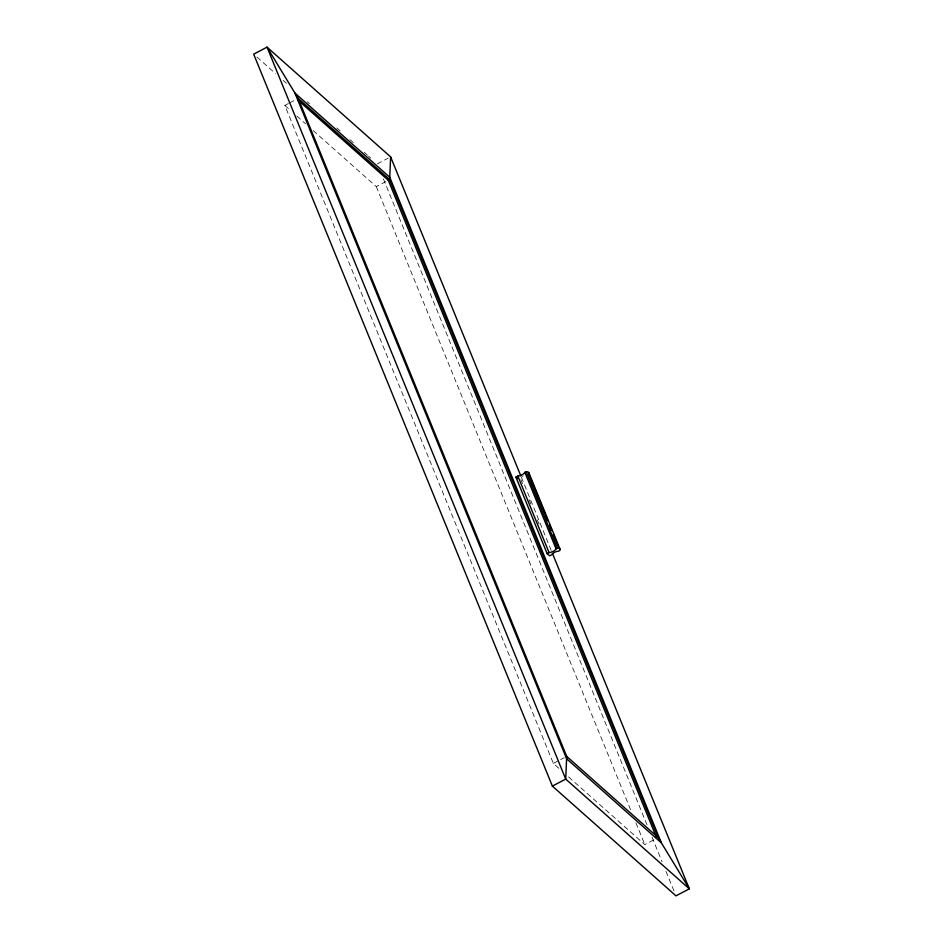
<?xml version="1.0" encoding="UTF-8"?>
<svg xmlns="http://www.w3.org/2000/svg" width="943" height="943" viewBox="0 0 943 943"><rect width="100%" height="100%" fill="white"/><g stroke="black" fill="none" stroke-linecap="round" stroke-linejoin="round"><path stroke-width="0.71" stroke-dasharray="4.71 3.54" d="M558.798 768.239L553.352 763.406L284.833 105.416L288.44 103.518M289.642 102.893L294.452 100.371M377.283 163.905L388.198 158.165M313.147 130.547L376.292 186.608L385.911 181.563M553.352 763.406L564.173 757.724M568.594 776.938L644.812 844.598L654.43 839.553M256.956 57.075L275.545 73.589M283.206 80.391L286.483 83.302M307.265 101.75L309.457 103.695M336.804 127.965L340.081 130.888M349.936 139.623L353.212 142.534M364.151 152.247L367.428 155.159M368.524 156.137L370.717 158.07M284.833 105.416L290.279 110.248M296.809 116.048L305.52 123.781M521.349 477.205L551.384 550.806M520.901 479.657L522.552 483.688M529.117 499.79L530.768 503.821M537.333 519.923L538.983 523.954M383.4 178.899L647.051 824.972M652.061 837.243L662.08 861.772M665.97 871.32L674.316 891.76M376.292 186.608L630.914 810.544M635.924 822.803L644.812 844.598M521.962 476.628A5.316 2.357 -22.2 0 1 523.2 475.873"/><path stroke-width="1.41" d="M390.626 156.892L389.648 179.594L658.167 837.584L689.333 888.836L675.978 895.85L552.374 786.108L253.667 54.164L267.022 47.15L390.626 156.892L520.784 475.838M552.374 786.108L565.717 779.095L267.022 47.15L298.188 98.402L566.708 756.392L565.717 779.095L689.333 888.836L552.492 553.529M297.941 100.064L388.316 180.302L389.648 179.594L298.188 98.402M526.17 471.7L557.384 548.201A5.54 2.452 -22.2 0 1 559.918 550.453L558.61 551.136A5.316 2.357 -22.2 0 0 551.584 554.826L549.651 555.84L547.129 553.6L515.904 477.087L517.837 476.074A5.316 2.357 -22.2 0 0 524.862 472.384L526.17 471.7A5.54 2.452 -22.2 0 1 528.693 473.94L547.859 520.913M547.129 553.6L549.062 552.586A5.316 2.357 -22.2 0 0 556.075 548.897L557.384 548.201M515.904 477.087L517.577 478.584M566.708 756.392L658.167 837.584M528.834 472.714L560.059 549.227M549.51 524.945L551.702 530.308M553.341 534.339L558.268 546.421M524.862 472.384L556.075 548.897M517.837 476.074L549.062 552.586M388.316 180.302L656.269 836.924M389.742 177.249L294.959 93.098L566.602 758.738L661.385 842.889L389.742 177.249"/></g></svg>
